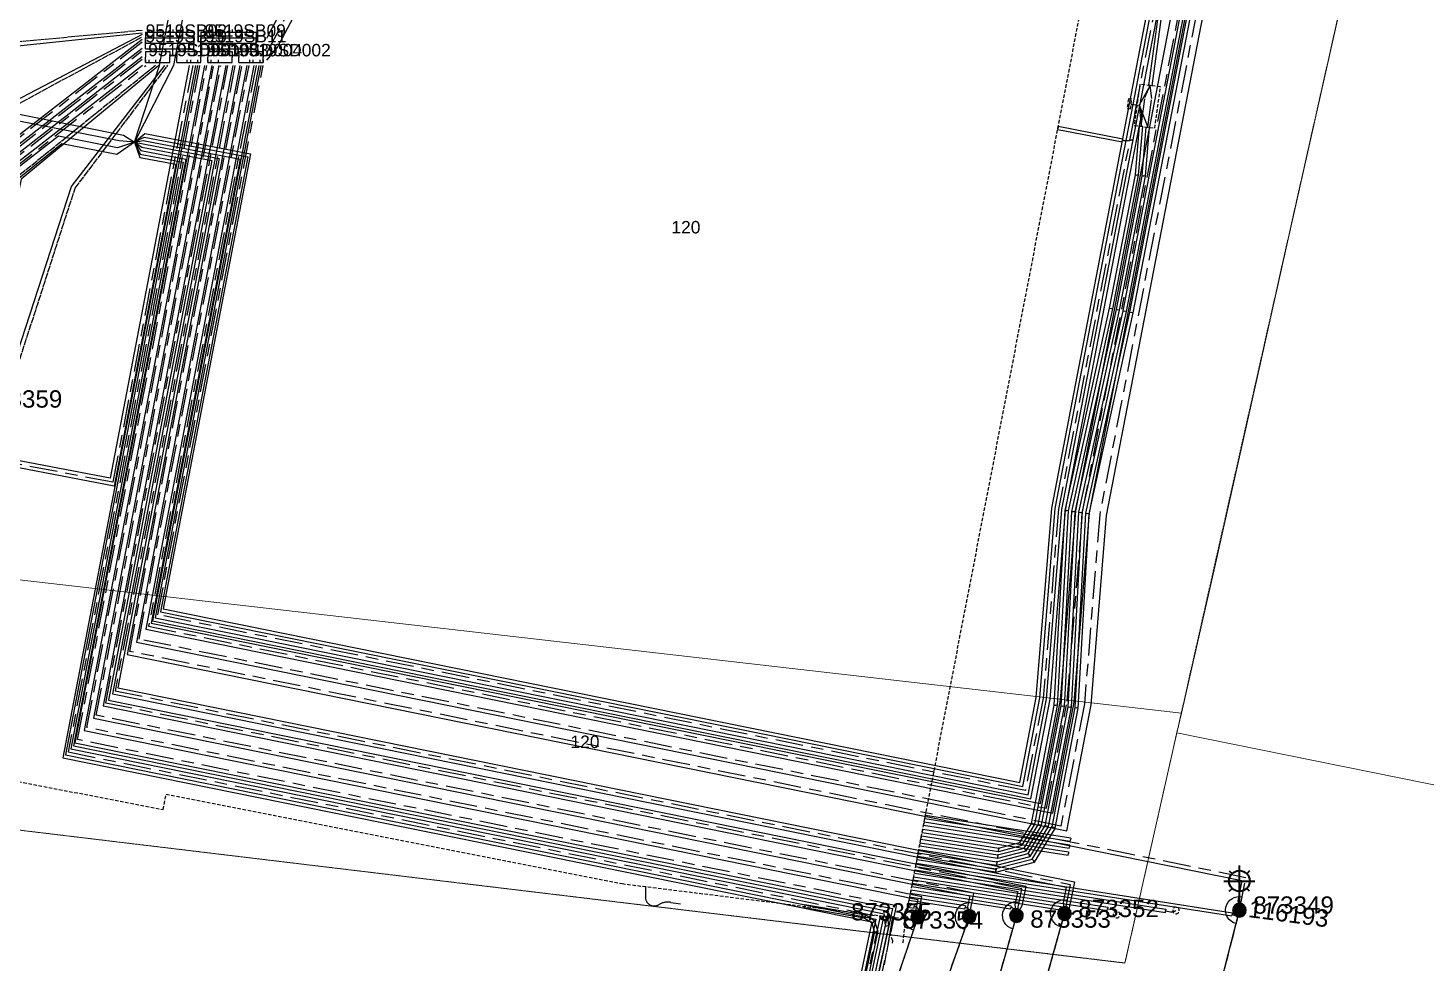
# Model space of a CAD drawing. Header units: metres. Extents: x 309024 to 312074, y 6251331 to 6253790.
# Drawn here: x 310953.7 to 311155.7, y 6252439.5 to 6252574.6 of the extents above; entities that cross this region are included whole.
import ezdxf
from ezdxf.enums import TextEntityAlignment as Align

# ---------------------------------------------------------------- set-up
doc = ezdxf.new("R2010")
doc.units = ezdxf.units.M
for name, pattern in [('Cable Exist OH', [1, 1, 0]), ('Cable Exist UG', [8.2, 4, -1.2, 1.8, -1.2]), ('DASHED', [0.75, 0.5, -0.25]), ('HIDDEN', [0.375, 0.25, -0.125]), ('HIDDEN2', [0.1875, 0.125, -0.0625])]:
    doc.linetypes.add(name, pattern=pattern)
doc.layers.get('0').update_dxf_attribs({"color": 6})
for name, color, linetype, lineweight in [('Cadastre Buildings_SP_EXT', 9, 'Continuous', 5), ('Cadastre Land Parcels_SP_EXT', 9, 'Continuous', 5), ('Cadastre Other Property_SP_EXT', 9, 'HIDDEN', 5)]:
    doc.layers.add(name, color=color, linetype=linetype, lineweight=lineweight)
for name, color, linetype in [('Duct_SP_EXT', 7, 'Continuous'), ('Equip_SP_SL_EXT', 7, 'Continuous'), ('Mains_HV_EXT', 7, 'Continuous'), ('Mains_SL_EXT', 7, 'Continuous'), ('Mains_TR_EXT', 7, 'Continuous'), ('Sub_TR_EXT', 7, 'Continuous'), ('SupportsOH_SP_TR_HV_LV_SL_EXT', 7, 'Continuous'), ('Trench_SP_EXT', 7, 'Continuous')]:
    doc.layers.add(name, color=color, linetype=linetype)
doc.layers.add('UNKNOWN_FEATURES', color=1, linetype='DASHED', plot=False)
doc.layers.get('0').freeze()
doc.styles.add('iecARIAL', font='arial.ttf', dxfattribs={"height": 2})
doc.styles.add('POLE_LABEL', font='arial.ttf')
doc.styles.get("Standard").update_dxf_attribs({"font": 'arial.ttf'})
doc.linetypes.add('Cable E OH', pattern='A,9.4,["E",Standard,S=1.7,R=0,X=0,Y=-1],0', length=9.4)
doc.linetypes.add('Cable E UG', pattern='A,6,-0.5,["E",Standard,S=1.7,R=0,X=0.5,Y=-1],-2.9', length=9.4)
doc.linetypes.add('Cable P UG', pattern='A,6,-0.5,["P",Standard,S=1.7,R=0,X=0.5,Y=-1],-2.9', length=9.4)

# ---------------------------------------------------------------- blocks, each defined once
blk = doc.blocks.new('SL_LANTERN_EXT')
at = {"lineweight": 40}
for p, q in [((0, 1.97), (0, 6.47)), ((-2.25, 4.22), (2.25, 4.22)), ((-1.46, 5.68), (-1.06, 5.28)), ((1.46, 5.68), (1.06, 5.28)), ((-1.46, 2.76), (-1.06, 3.16)), ((0, 0), (0, 2.72)), ((1.46, 2.76), (1.06, 3.16))]:
    blk.add_line(p, q, dxfattribs=at)
blk.add_circle((0, 4.22), 1.5, dxfattribs=at)
at = {"style": 'iecARIAL', "flags": 8}
blk.add_attdef('ASSET_NUM', (1.5, 1.5), '', height=2.5, dxfattribs=at)
for tag, p, height, flags in [('OPERATING_VOLTAGE', (0.98, -1.65), 0.2, 9), ('ORIENTATION', (0.98, -1.85), 0.2, 9), ('OWNED_BY', (0.98, -2.05), 0.2, 9), ('CONSTRUCTED_VOLTAGE', (0.98, -0.65), 0.2, 9), ('CONTROL_TYPE', (0.98, -0.85), 0.2, 9), ('LANTERN_PURPOSE', (0.98, -1.05), 0.2, 9), ('LANTERN_TYPE', (0.98, -1.25), 0.2, 9), ('NO_PHASES', (0.98, -1.45), 0.2, 9), ('LNUMBER', (2.18, -3.25), 2.5, 8), ('STATE', (0.98, -2.25), 0.2, 9), ('USAGE', (0.98, -2.45), 0.2, 9), ('CEXIST', (0.98, -2.65), 0.2, 9), ('CNEW', (0.98, -2.85), 0.2, 9), ('CNUMBER', (0.98, -3.05), 0.2, 9), ('CREMOVE', (0.98, -3.25), 0.2, 9), ('CREPLACE', (0.98, -3.45), 0.2, 9), ('LKINGHEIGHT', (0.98, -3.65), 0.2, 9), ('LBRACKET', (0.98, -3.85), 0.2, 9), ('LBRACKETVOCAB', (0.98, -4.05), 0.2, 9), ('LCATEGORY', (0.98, -4.25), 0.2, 9), ('LCHARGE1', (0.98, -4.45), 0.2, 9), ('LCHARGE1PERCENT', (0.98, -4.65), 0.2, 9), ('LCHARGE2', (0.98, -4.85), 0.2, 9), ('LCHARGE2PERCENT', (0.98, -5.05), 0.2, 9), ('LCHARGE3', (0.98, -5.25), 0.2, 9), ('LCHARGE3PERCENT', (0.98, -5.45), 0.2, 9), ('LEXIST', (0.98, -5.65), 0.2, 9), ('LLAMP', (0.98, -5.85), 0.2, 9), ('LLAMPVOCAB', (0.98, -6.05), 0.2, 9), ('LMAST', (0.98, -6.25), 0.2, 9), ('LMASTVOCAB', (0.98, -6.45), 0.2, 9), ('LNEW', (0.98, -6.65), 0.2, 9), ('LANTNUMBER', (0.98, -6.85), 0.2, 9), ('LOUTREACH', (0.98, -7.25), 0.2, 9), ('LOUTREACHVOCAB', (0.98, -7.45), 0.2, 9), ('LRATECODE', (0.98, -7.65), 0.2, 9), ('LREMOVE', (0.98, -7.85), 0.2, 9), ('LREPLACE', (0.98, -8.05), 0.2, 9), ('LTYPE', (0.98, -8.25), 0.2, 9), ('STREETNAME', (0.98, -9.25), 0.2, 9), ('SUBURB', (0.98, -9.45), 0.2, 1), ('LTYPEVOCAB', (0.98, -8.45), 0.2, 9), ('LEGEND', (0.98, -8.65), 0.2, 9), ('LOCATION', (0.98, -8.85), 0.2, 9), ('NOTES', (0.98, -9.05), 0.2, 9)]:
    blk.add_attdef(tag, p, '', height=height, dxfattribs=dict(flags=flags))
blk = doc.blocks.new('POLE_EXT')
blk.add_hatch(color=256).paths.add_polyline_path([(-1, 0, 1), (1, 0, 1)])
blk.add_lwpolyline([(-1, 0, 1), (1, 0, 1)], format="xyb", close=True)
for tag, height, flags, p in [('pNumber', 2.5, 8, (-17.84, 2.07)), ('OWNED_BY', 0.2, 9, (1.35, -0.4)), ('SPECIAL_USE', 0.2, 9, (1.35, -0.8)), ('STATE', 0.2, 9, (1.35, -1)), ('cLV', 0.2, 9, (1.35, -1.4)), ('hDepth', 0.2, 9, (1.35, -1.6)), ('hDia', 0.2, 9, (1.35, -1.8)), ('cHV', 0.2, 9, (1.35, -2)), ('PARENT', 0.2, 9, (1.35, -0.6)), ('USAGE', 0.2, 9, (1.35, -1.2)), ('cLinedev', 0.2, 9, (1.35, -3.4)), ('pExisting', 0.2, 9, (1.35, -3.8)), ('LBRACKET', 0.2, 9, (1.35, -2.2)), ('LExisting', 0.2, 9, (1.35, -2.4)), ('LANTNUMBER', 0.2, 9, (1.35, -2.6)), ('LOther', 0.2, 9, (1.35, -2.8)), ('LRemove', 0.2, 9, (1.35, -3)), ('LEGEND', 0.2, 9, (1.35, -3.2)), ('LOCATION', 0.2, 9, (1.35, -3.6)), ('PFNUMBER', 0.2, 9, (1.35, -4)), ('pFooting', 0.2, 9, (1.35, -4.4)), ('pNew', 0.2, 9, (1.35, -4.6)), ('pRelocate', 0.2, 9, (1.35, -5)), ('pRemove', 0.2, 9, (1.35, -5.2)), ('pReplace', 0.2, 9, (1.35, -5.4)), ('pStay', 0.2, 9, (1.35, -5.6)), ('pType', 0.2, 9, (1.35, -5.8)), ('cspan', 0.2, 9, (1.35, -6)), ('NEWPFNUMBER', 0.2, 9, (1.35, -4.2)), ('STREETNAME', 0.2, 9, (1.35, -6.2)), ('SUBURB', 0.2, 9, (1.35, -6.4)), ('OPERATED_BY', 0.2, 9, (1.36, -7.01)), ('NOTES', 0.2, 9, (1.35, -6.6)), ('MAINTAINED_BY', 0.2, 9, (1.36, -6.81))]:
    blk.add_attdef(tag, text='', height=height, dxfattribs=dict(flags=flags)).set_placement(p, align=Align.MIDDLE_LEFT)
at = {"style": 'POLE_LABEL'}
for tag, height, flags, p in [('ASSET_NUM', 2.5, 8, (2, 2)), ('STRUCTURE_PLANT_NUMBER', 0.2, 9, (1.35, 0.03)), ('STREET_CODE', 0.2, 9, (1.35, -0.2))]:
    blk.add_attdef(tag, text='', height=height, dxfattribs=dict(at, flags=flags)).set_placement(p, align=Align.MIDDLE_LEFT)
at = {"flags": 1}
blk.add_attdef('Z', (1.35, -7.33), '', height=0.2, dxfattribs=at)

msp = doc.modelspace()

# ---------------------------------------------------------------- linework, layer by layer
at = {"layer": 'Cadastre Buildings_SP_EXT', "linetype": 'Continuous'}
msp.add_lwpolyline([(311235.99, 6252570.93), (311204.91, 6252577.18), (311183.89, 6252581.15), (311145.72, 6252588.42), (311135.66, 6252543.66), (311130.42, 6252520.17), (311125.08, 6252496.34), (311120.35, 6252475.64), (311119.69, 6252472.8), (311207.73, 6252454.99), (311212.52, 6252479.44), (311212.77, 6252479.4), (311229.29, 6252566.08), (311235.99, 6252570.93)], close=True, dxfattribs=at)
at = {"layer": 'Cadastre Land Parcels_SP_EXT', "linetype": 'Continuous'}
for points in [[(311127.28, 6252591.93), (310935.78, 6252628.44), (310926.54, 6252585.89), (310911.93, 6252518.6), (310907.9, 6252500), (311120.35, 6252475.64), (311125.08, 6252496.34), (311130.42, 6252520.17), (311135.66, 6252543.66), (311145.72, 6252588.42), (311127.28, 6252591.93)], [(311119.69, 6252472.8), (311120.35, 6252475.64), (310907.9, 6252500), (310900.3, 6252464.99), (311112.2, 6252439.54), (311119.69, 6252472.8)], [(311207.73, 6252454.99), (311119.69, 6252472.8), (311112.2, 6252439.54), (310900.3, 6252464.99), (310886.13, 6252399.74), (311201.53, 6252365.04), (311218.89, 6252452.59), (311218.93, 6252452.81), (311207.73, 6252454.99)]]:
    msp.add_lwpolyline(points, close=True, dxfattribs=at)
at = {"layer": 'Cadastre Other Property_SP_EXT', "linetype": 'HIDDEN2'}
msp.add_lwpolyline([(310935.78, 6252628.45), (310900.3, 6252465), (311112.2, 6252439.55), (311145.72, 6252588.43), (310935.78, 6252628.45)], close=True, dxfattribs=at)
at = {"layer": 'Duct_SP_EXT'}
for p, q in [((311117.75, 6252582.26), (311115.59, 6252566.29)), ((311118.22, 6252582.19), (311116.07, 6252566.23)), ((311111.94, 6252533.72), (311120.74, 6252579.28)), ((311112.41, 6252533.62), (311121.21, 6252579.19)), ((311112.92, 6252533.52), (311121.72, 6252579.09)), ((311113.39, 6252533.42), (311122.19, 6252579)), ((311115.59, 6252566.29), (311115.83, 6252566.26)), ((311116.07, 6252566.23), (311115.83, 6252566.26)), ((311102.48, 6252559.92), (311102.53, 6252560.15)), ((311102.48, 6252559.92), (311111.81, 6252558.12)), ((311102.57, 6252560.39), (311102.53, 6252560.15)), ((311102.57, 6252560.39), (311111.9, 6252558.59)), ((311113.7, 6252553.37), (311114.29, 6252560.4)), ((311114.17, 6252553.3), (311114.77, 6252560.36)), ((311114.29, 6252560.4), (311114.53, 6252560.38)), ((311114.77, 6252560.36), (311114.53, 6252560.38)), ((311114.69, 6252553.24), (311115.28, 6252560.27)), ((311115.17, 6252553.17), (311115.76, 6252560.23)), ((311115.28, 6252560.27), (311115.52, 6252560.25)), ((311115.76, 6252560.23), (311115.52, 6252560.25)), ((311111.81, 6252558.12), (311111.86, 6252558.36)), ((311111.9, 6252558.59), (311111.86, 6252558.36)), ((311109.98, 6252534.13), (311113.7, 6252553.37)), ((311110.45, 6252534.03), (311114.17, 6252553.3)), ((311113.7, 6252553.37), (311113.93, 6252553.34)), ((311114.17, 6252553.3), (311113.93, 6252553.34)), ((311110.96, 6252533.92), (311114.69, 6252553.24)), ((311111.43, 6252533.83), (311115.17, 6252553.17)), ((311114.69, 6252553.24), (311114.93, 6252553.21)), ((311115.17, 6252553.17), (311114.93, 6252553.21)), ((311103.55, 6252504.9), (311109.98, 6252534.13)), ((311104.03, 6252504.84), (311110.45, 6252534.03)), ((311104.54, 6252504.76), (311110.96, 6252533.92)), ((311105.02, 6252504.7), (311111.43, 6252533.83)), ((311105.54, 6252504.63), (311111.94, 6252533.72)), ((311106.02, 6252504.56), (311112.41, 6252533.62)), ((311106.53, 6252504.49), (311112.92, 6252533.52)), ((311107.01, 6252504.43), (311113.39, 6252533.42)), ((311109.98, 6252534.13), (311110.22, 6252534.08)), ((311110.45, 6252534.03), (311110.22, 6252534.08)), ((311110.96, 6252533.92), (311111.19, 6252533.87)), ((311111.43, 6252533.83), (311111.19, 6252533.87)), ((311111.94, 6252533.72), (311112.17, 6252533.67)), ((311112.41, 6252533.62), (311112.17, 6252533.67)), ((311112.92, 6252533.52), (311113.15, 6252533.47)), ((311113.39, 6252533.42), (311113.15, 6252533.47)), ((311101.99, 6252476.79), (311103.55, 6252504.9)), ((311102.47, 6252476.73), (311104.03, 6252504.84)), ((311103.55, 6252504.9), (311103.79, 6252504.87)), ((311104.03, 6252504.84), (311103.79, 6252504.87)), ((311102.99, 6252476.67), (311104.54, 6252504.76)), ((311103.46, 6252476.61), (311105.02, 6252504.7)), ((311103.98, 6252476.54), (311105.54, 6252504.63)), ((311104.46, 6252476.48), (311106.02, 6252504.56)), ((311104.54, 6252504.76), (311104.78, 6252504.73)), ((311105.02, 6252504.7), (311104.78, 6252504.73)), ((311104.98, 6252476.42), (311106.53, 6252504.49)), ((311105.45, 6252476.36), (311107.01, 6252504.43)), ((311105.54, 6252504.63), (311105.78, 6252504.6)), ((311106.02, 6252504.56), (311105.78, 6252504.6)), ((311106.53, 6252504.49), (311106.77, 6252504.46)), ((311107.01, 6252504.43), (311106.77, 6252504.46)), ((311098.69, 6252459.69), (311101.99, 6252476.79)), ((311099.17, 6252459.6), (311102.47, 6252476.73)), ((311099.68, 6252459.51), (311102.99, 6252476.67)), ((311100.15, 6252459.43), (311103.46, 6252476.61)), ((311100.66, 6252459.33), (311103.98, 6252476.54)), ((311101.99, 6252476.79), (311102.23, 6252476.76)), ((311102.47, 6252476.73), (311102.23, 6252476.76)), ((311102.99, 6252476.67), (311103.22, 6252476.64)), ((311103.46, 6252476.61), (311103.22, 6252476.64)), ((311103.98, 6252476.54), (311104.22, 6252476.51)), ((311104.46, 6252476.48), (311104.22, 6252476.51)), ((311101.13, 6252459.25), (311104.46, 6252476.48)), ((311101.66, 6252459.2), (311104.98, 6252476.42)), ((311102.11, 6252459.03), (311105.45, 6252476.36)), ((311104.98, 6252476.42), (311105.21, 6252476.39)), ((311105.45, 6252476.36), (311105.21, 6252476.39)), ((311083.29, 6252460.38), (311083.33, 6252460.62)), ((311104.3, 6252457.08), (311083.29, 6252460.38)), ((311083.37, 6252460.85), (311083.33, 6252460.62)), ((311104.37, 6252457.55), (311083.37, 6252460.85)), ((311082.91, 6252458.41), (311082.95, 6252458.65)), ((311082.91, 6252458.41), (311103.99, 6252455.1)), ((311082.99, 6252458.89), (311082.95, 6252458.65)), ((311082.99, 6252458.89), (311104.06, 6252455.58)), ((311083.1, 6252459.4), (311083.14, 6252459.63)), ((311104.15, 6252456.09), (311083.1, 6252459.4)), ((311083.18, 6252459.87), (311083.14, 6252459.63)), ((311104.22, 6252456.56), (311083.18, 6252459.87)), ((311097.03, 6252456.96), (311098.72, 6252459.73)), ((311097.34, 6252456.54), (311099.13, 6252459.48)), ((311097.62, 6252456.15), (311099.7, 6252459.57)), ((311097.93, 6252455.74), (311100.11, 6252459.32)), ((311098.21, 6252455.34), (311100.69, 6252459.41)), ((311098.52, 6252454.93), (311101.1, 6252459.15)), ((311098.72, 6252459.73), (311098.69, 6252459.69)), ((311098.69, 6252459.69), (311098.69, 6252459.69)), ((311098.69, 6252459.69), (311098.92, 6252459.61)), ((311098.69, 6252459.69), (311098.93, 6252459.65)), ((311098.72, 6252459.73), (311098.92, 6252459.61)), ((311098.8, 6252454.54), (311101.68, 6252459.24)), ((311099.13, 6252459.48), (311098.92, 6252459.61)), ((311099.15, 6252459.52), (311098.92, 6252459.61)), ((311099.17, 6252459.6), (311098.93, 6252459.65)), ((311099.11, 6252454.12), (311102.09, 6252458.99)), ((311099.13, 6252459.48), (311099.15, 6252459.52)), ((311099.15, 6252459.52), (311099.17, 6252459.6)), ((311099.7, 6252459.57), (311099.68, 6252459.53)), ((311099.68, 6252459.53), (311099.68, 6252459.51)), ((311099.68, 6252459.53), (311099.91, 6252459.44)), ((311099.68, 6252459.51), (311099.91, 6252459.47)), ((311099.7, 6252459.57), (311099.91, 6252459.44)), ((311100.15, 6252459.43), (311099.91, 6252459.47)), ((311100.11, 6252459.32), (311099.91, 6252459.44)), ((311100.14, 6252459.36), (311099.91, 6252459.44)), ((311100.11, 6252459.32), (311100.14, 6252459.36)), ((311100.14, 6252459.36), (311100.15, 6252459.43)), ((311100.67, 6252459.36), (311100.66, 6252459.33)), ((311100.66, 6252459.33), (311100.9, 6252459.29)), ((311100.69, 6252459.41), (311100.67, 6252459.36)), ((311100.67, 6252459.36), (311100.9, 6252459.28)), ((311100.69, 6252459.41), (311100.9, 6252459.28)), ((311101.13, 6252459.25), (311100.9, 6252459.29)), ((311101.1, 6252459.15), (311100.9, 6252459.28)), ((311101.13, 6252459.2), (311100.9, 6252459.28)), ((311101.1, 6252459.15), (311101.13, 6252459.2)), ((311101.13, 6252459.2), (311101.13, 6252459.25)), ((311101.68, 6252459.24), (311101.66, 6252459.2)), ((311101.66, 6252459.2), (311101.88, 6252459.12)), ((311101.68, 6252459.24), (311101.88, 6252459.12)), ((311102.09, 6252458.99), (311101.88, 6252459.12)), ((311102.11, 6252459.03), (311101.88, 6252459.12)), ((311102.09, 6252458.99), (311102.11, 6252459.03)), ((311082.54, 6252456.45), (311082.57, 6252456.69)), ((311082.54, 6252456.45), (311093.77, 6252454.67)), ((311082.61, 6252456.92), (311082.57, 6252456.69)), ((311082.61, 6252456.92), (311093.85, 6252455.14)), ((311082.72, 6252457.43), (311082.76, 6252457.67)), ((311082.72, 6252457.43), (311093.91, 6252455.66)), ((311082.8, 6252457.91), (311082.76, 6252457.67)), ((311082.8, 6252457.91), (311093.99, 6252456.13)), ((311093.94, 6252456.14), (311097.03, 6252456.96)), ((311093.96, 6252455.65), (311097.34, 6252456.54)), ((311097.03, 6252456.96), (311097.18, 6252456.75)), ((311097.34, 6252456.54), (311097.18, 6252456.75)), ((311104.15, 6252456.09), (311104.18, 6252456.33)), ((311104.22, 6252456.56), (311104.18, 6252456.33)), ((311104.3, 6252457.08), (311104.34, 6252457.32)), ((311104.37, 6252457.55), (311104.34, 6252457.32)), ((311082.16, 6252454.48), (311082.19, 6252454.72)), ((311082.16, 6252454.48), (311093.49, 6252452.69)), ((311082.23, 6252454.96), (311082.19, 6252454.72)), ((311082.23, 6252454.96), (311093.56, 6252453.16)), ((311082.31, 6252455.47), (311082.35, 6252455.71)), ((311082.31, 6252455.47), (311093.63, 6252453.68)), ((311082.39, 6252455.95), (311082.35, 6252455.71)), ((311082.39, 6252455.95), (311093.71, 6252454.15)), ((311093.51, 6252453.17), (311098.8, 6252454.54)), ((311093.66, 6252454.16), (311098.21, 6252455.34)), ((311093.68, 6252453.67), (311098.52, 6252454.93)), ((311093.77, 6252454.67), (311093.81, 6252454.9)), ((311093.77, 6252454.67), (311093.82, 6252454.66)), ((311093.8, 6252455.15), (311097.62, 6252456.15)), ((311093.85, 6252455.14), (311093.8, 6252455.15)), ((311093.8, 6252455.15), (311093.81, 6252454.9)), ((311093.85, 6252455.14), (311093.81, 6252454.9)), ((311093.82, 6252454.66), (311093.81, 6252454.9)), ((311093.82, 6252454.66), (311097.93, 6252455.74)), ((311093.91, 6252455.66), (311093.95, 6252455.89)), ((311093.91, 6252455.66), (311093.96, 6252455.65)), ((311093.99, 6252456.13), (311093.94, 6252456.14)), ((311093.94, 6252456.14), (311093.95, 6252455.89)), ((311093.99, 6252456.13), (311093.95, 6252455.89)), ((311093.96, 6252455.65), (311093.95, 6252455.89)), ((311097.62, 6252456.15), (311097.77, 6252455.94)), ((311097.93, 6252455.74), (311097.77, 6252455.94)), ((311098.21, 6252455.34), (311098.37, 6252455.14)), ((311098.52, 6252454.93), (311098.37, 6252455.14)), ((311098.8, 6252454.54), (311098.96, 6252454.33)), ((311099.11, 6252454.12), (311098.96, 6252454.33)), ((311103.99, 6252455.1), (311104.03, 6252455.34)), ((311104.06, 6252455.58), (311104.03, 6252455.34)), ((311081.78, 6252452.52), (311081.81, 6252452.76)), ((311081.78, 6252452.52), (311118.03, 6252446.82)), ((311081.85, 6252452.99), (311081.81, 6252452.76)), ((311081.85, 6252452.99), (311118.1, 6252447.3)), ((311081.97, 6252453.5), (311082, 6252453.74)), ((311081.97, 6252453.5), (311127.64, 6252446.33)), ((311082.04, 6252453.97), (311082, 6252453.74)), ((311082.04, 6252453.97), (311127.71, 6252446.8)), ((311093.49, 6252452.69), (311093.52, 6252452.92)), ((311093.49, 6252452.69), (311093.54, 6252452.68)), ((311093.56, 6252453.16), (311093.51, 6252453.17)), ((311093.51, 6252453.17), (311093.52, 6252452.92)), ((311093.56, 6252453.16), (311093.52, 6252452.92)), ((311093.54, 6252452.68), (311093.52, 6252452.92)), ((311093.54, 6252452.68), (311099.11, 6252454.12)), ((311093.63, 6252453.68), (311093.67, 6252453.91)), ((311093.63, 6252453.68), (311093.68, 6252453.67)), ((311093.71, 6252454.15), (311093.66, 6252454.16)), ((311093.66, 6252454.16), (311093.67, 6252453.91)), ((311093.71, 6252454.15), (311093.67, 6252453.91)), ((311093.68, 6252453.67), (311093.67, 6252453.91)), ((311081.4, 6252450.55), (311081.44, 6252450.79)), ((311102.84, 6252447.19), (311081.4, 6252450.55)), ((311081.47, 6252451.03), (311081.44, 6252450.79)), ((311102.91, 6252447.66), (311081.47, 6252451.03)), ((311081.59, 6252451.54), (311081.63, 6252451.77)), ((311081.59, 6252451.54), (311109.64, 6252447.13)), ((311081.66, 6252452.01), (311081.63, 6252451.77)), ((311081.66, 6252452.01), (311109.72, 6252447.6)), ((311081.02, 6252448.59), (311081.06, 6252448.83)), ((311089.08, 6252447.32), (311081.02, 6252448.59)), ((311081.09, 6252449.06), (311081.06, 6252448.83)), ((311089.15, 6252447.8), (311081.09, 6252449.06)), ((311081.21, 6252449.57), (311081.25, 6252449.81)), ((311095.67, 6252447.3), (311081.21, 6252449.57)), ((311081.28, 6252450.04), (311081.25, 6252449.81)), ((311095.74, 6252447.77), (311081.28, 6252450.04)), ((311065.86, 6252447.49), (311065.9, 6252447.73)), ((311074.55, 6252446), (311065.86, 6252447.49)), ((311065.94, 6252447.96), (311065.9, 6252447.73)), ((311074.73, 6252446.46), (311065.94, 6252447.96)), ((311074.51, 6252446.03), (311074.64, 6252446.23)), ((311074.55, 6252446), (311074.64, 6252446.23)), ((311074.73, 6252446.46), (311074.64, 6252446.23)), ((311074.77, 6252446.43), (311074.64, 6252446.23)), ((311074.77, 6252446.43), (311074.73, 6252446.46)), ((311076.08, 6252445.59), (311074.77, 6252446.43)), ((311077.08, 6252446.07), (311077.27, 6252446.23)), ((311077.45, 6252446.38), (311077.27, 6252446.23)), ((311077.99, 6252445.74), (311077.45, 6252446.38)), ((311080.83, 6252447.61), (311080.87, 6252447.84)), ((311080.83, 6252447.61), (311081.72, 6252447.47)), ((311080.9, 6252448.08), (311080.87, 6252447.84)), ((311080.9, 6252448.08), (311081.79, 6252447.94)), ((311081.72, 6252447.47), (311081.76, 6252447.7)), ((311081.79, 6252447.94), (311081.76, 6252447.7)), ((311089.08, 6252447.32), (311089.11, 6252447.56)), ((311089.15, 6252447.8), (311089.11, 6252447.56)), ((311095.67, 6252447.3), (311095.71, 6252447.54)), ((311095.74, 6252447.77), (311095.71, 6252447.54)), ((311102.84, 6252447.19), (311102.88, 6252447.42)), ((311102.91, 6252447.66), (311102.88, 6252447.42)), ((311109.64, 6252447.13), (311109.68, 6252447.37)), ((311109.72, 6252447.6), (311109.68, 6252447.37)), ((311118.03, 6252446.82), (311118.07, 6252447.06)), ((311118.1, 6252447.3), (311118.07, 6252447.06)), ((311127.64, 6252446.33), (311127.68, 6252446.56)), ((311127.71, 6252446.8), (311127.68, 6252446.56)), ((311075.67, 6252445.29), (311074.51, 6252446.03)), ((311074.51, 6252446.03), (311074.55, 6252446)), ((311075.67, 6252445.29), (311075.88, 6252445.44)), ((311076.03, 6252444.02), (311075.67, 6252445.29)), ((311075.76, 6252436.35), (311077.59, 6252444.94)), ((311076.08, 6252445.59), (311075.88, 6252445.44)), ((311076.52, 6252444.03), (311076.08, 6252445.59)), ((311076.27, 6252436.45), (311078.06, 6252444.84)), ((311077.53, 6252445.55), (311077.08, 6252446.07)), ((311077.53, 6252445.55), (311077.76, 6252445.65)), ((311077.59, 6252444.9), (311077.53, 6252445.55)), ((311077.59, 6252444.94), (311077.59, 6252444.9)), ((311077.59, 6252444.94), (311077.83, 6252444.89)), ((311077.59, 6252444.9), (311077.83, 6252444.89)), ((311077.99, 6252445.74), (311077.76, 6252445.65)), ((311078.06, 6252444.84), (311077.83, 6252444.89)), ((311078.07, 6252444.87), (311077.83, 6252444.89)), ((311078.07, 6252444.87), (311077.99, 6252445.74)), ((311078.06, 6252444.84), (311078.07, 6252444.87)), ((311073.41, 6252431.38), (311076.04, 6252444.07)), ((311073.88, 6252431.28), (311076.51, 6252443.98)), ((311076.04, 6252444.07), (311076.03, 6252444.02)), ((311076.03, 6252444.02), (311076.27, 6252444.03)), ((311076.04, 6252444.07), (311076.27, 6252444.03)), ((311076.51, 6252443.98), (311076.27, 6252444.03)), ((311076.52, 6252444.03), (311076.27, 6252444.03)), ((311076.51, 6252443.98), (311076.52, 6252444.03))]:
    msp.add_line(p, q, dxfattribs=at)
at = {"layer": 'Mains_HV_EXT', "linetype": 'Cable P UG'}
for points in [[(310811.9, 6252879.66), (310791.76, 6252791.55), (310786.14, 6252767.67), (310781.9, 6252749.3), (310776.09, 6252724.32), (310771.28, 6252702.82), (310767.73, 6252687.16), (310768.09, 6252683.07), (310768.64, 6252681.5), (310769.28, 6252680.59), (310769.57, 6252680.31), (310770.02, 6252679.87), (310773.22, 6252678.97), (310814.13, 6252670.95), (310854.07, 6252663.1), (310893.47, 6252655.34), (310933.03, 6252647.61), (310972.29, 6252639.87), (310987.63, 6252636.87), (310974.73, 6252569.18), (310969.09, 6252558.07)], [(311113.36, 6252563.54), (311121.83, 6252607.52), (311120.76, 6252607.73), (311070.72, 6252617.54), (311031.26, 6252625.28), (310971.71, 6252636.92), (310932.45, 6252644.66), (310892.89, 6252652.39), (310853.49, 6252660.15), (310813.55, 6252668.01), (310772.74, 6252676.01), (310747.09, 6252678.95), (310693, 6252686.19), (310663.42, 6252690.12), (310646.94, 6252692.33), (310633.26, 6252694.17), (310604, 6252698.03), (310574.09, 6252702.05), (310569.89, 6252702.61), (310569.89, 6252702.61), (310445.66, 6252719.28), (310430.57, 6252721.3), (310428.67, 6252713.25), (310405.64, 6252611.93)], [(311112.87, 6252563.63), (311121.25, 6252607.13), (311120.66, 6252607.24), (311070.62, 6252617.05), (311031.16, 6252624.79), (310971.62, 6252636.43), (310932.36, 6252644.17), (310892.8, 6252651.9), (310853.39, 6252659.66), (310813.46, 6252667.51), (310772.67, 6252675.51), (310747.03, 6252678.45), (310692.93, 6252685.7), (310663.35, 6252689.63), (310646.87, 6252691.83), (310633.19, 6252693.68), (310603.93, 6252697.53), (310574.03, 6252701.55), (310569.82, 6252702.12), (310445.6, 6252718.78), (310430.95, 6252720.74), (310429.16, 6252713.14), (310406.11, 6252611.73)], [(310969.09, 6252558.07), (310966.87, 6252558.26), (310949.66, 6252561.66), (310936.34, 6252564.29), (310924.64, 6252566.83), (310931.82, 6252600.02), (310938.79, 6252628.53), (310939.08, 6252629.57), (310940.08, 6252630.73), (310940.96, 6252631.29), (310941.97, 6252631.64), (310943.96, 6252631.71), (310940.01, 6252632.42)], [(310969.09, 6252558.07), (310972.72, 6252569.18), (310983.26, 6252624.48), (310969.43, 6252627.11), (310959.26, 6252629.05), (310957.51, 6252628.81)], [(310988.2, 6252573.1), (311003.07, 6252601.04), (311007.22, 6252622.82), (311070.38, 6252610.67), (311387.26, 6252549.72), (311487.92, 6252535.17), (311867.51, 6252484.24)], [(310988.2, 6252569.91), (310989.73, 6252571.71), (311004.98, 6252600.37), (311008.62, 6252619.47), (311372.97, 6252549.58), (311407.13, 6252543.91), (311867.59, 6252481.14)], [(310969.09, 6252558.07), (310970.37, 6252558.34), (310984.38, 6252555.65), (310971.53, 6252488.61), (311099.99, 6252462.57), (311102.87, 6252477.5), (311105.09, 6252504.83), (311119.02, 6252577.08), (311115.18, 6252580.7), (311114.99, 6252582.08)], [(310969.09, 6252558.07), (310970.58, 6252559.32), (310985.85, 6252556.39), (310973.26, 6252490.71), (311097.02, 6252465.62), (311099.39, 6252477.9), (311101.61, 6252505.24), (311110, 6252548.74), (311112.87, 6252563.63)], [(310969.09, 6252558.07), (310970.52, 6252558.82), (310985.46, 6252555.96), (310972.87, 6252490.28), (311097.42, 6252465.03), (311099.89, 6252477.84), (311102.1, 6252505.17), (311110.49, 6252548.64), (311113.36, 6252563.54)], [(310949.86, 6252562.64), (310967.5, 6252559.11), (310969.09, 6252558.07)], [(310969.09, 6252558.07), (310969.89, 6252555.88), (310975.07, 6252554.89), (310975.07, 6252554.89), (310966.17, 6252508.42), (310922.56, 6252516.78), (310919.29, 6252516.95), (310916.05, 6252515.84), (310915.18, 6252514), (310914.05, 6252512.78)], [(310969.09, 6252558.07), (310966.66, 6252557.28), (310958.13, 6252558.97), (310951.2, 6252553.58), (310947.95, 6252554.17), (310938.18, 6252545.73), (310937.24, 6252545.89)], [(310969.09, 6252558.07), (310966.56, 6252556.29), (310958.6, 6252557.86), (310952.46, 6252552.91), (310952.11, 6252551.23)], [(310969.09, 6252558.07), (310969.94, 6252556.38), (310976.15, 6252555.19), (310976.15, 6252555.19), (310959.91, 6252470.46), (310959.91, 6252470.46), (311077.41, 6252446.64), (311073.52, 6252428.29)], [(310969.09, 6252558.07), (310970.04, 6252556.87), (310976.54, 6252555.63), (310976.54, 6252555.63), (310960.3, 6252470.89), (310960.3, 6252470.89), (311078, 6252447.03), (311074.01, 6252428.19)], [(310969.09, 6252558.07), (310970.18, 6252557.36), (310980.27, 6252555.42), (310980.27, 6252555.42), (310965.34, 6252477.52), (311097.88, 6252450.65), (311097.31, 6252447.82), (311096.51, 6252446.39)], [(310969.09, 6252558.07), (310981.34, 6252555.73), (310981.34, 6252555.73), (310966.69, 6252479.28), (311104.89, 6252451.27), (311104.08, 6252447.28), (311103.45, 6252446.68)], [(311096.51, 6252446.39), (311073.84, 6252366.79)], [(311080.97, 6252366.18), (311103.45, 6252446.68)]]:
    msp.add_lwpolyline(points, dxfattribs=at)
at = {"layer": 'Mains_HV_EXT', "linetype": 'Cable E OH'}
for points in [[(310158.51, 6252785.1), (310381.51, 6252678.78), (310568.13, 6252642.34), (310724.41, 6252612.43), (310938.37, 6252574.81), (310951.79, 6252571.96), (310970.2, 6252573.89)], [(310970.2, 6252573.62), (310949.81, 6252562.95), (310936.6, 6252565.56), (310724.26, 6252611.64), (310567.98, 6252641.56), (310381.26, 6252678.02), (310158.51, 6252785.1)], [(310972.61, 6252569.18), (310952.73, 6252552.74), (310948.56, 6252532.63), (310930.62, 6252535.6), (310717.05, 6252573.36), (310559.31, 6252603.11), (310368.77, 6252640.53), (310146.81, 6252756)], [(310145.96, 6252755.14), (310368.5, 6252639.77), (310559.16, 6252602.33), (310716.91, 6252572.57), (310929.01, 6252526.26), (310950.44, 6252522.19), (310959.98, 6252551.71), (310973.5, 6252569.18)], [(311089.69, 6252446.26), (311062.28, 6252368.64)], [(311096.51, 6252446.39), (311073.84, 6252366.79)], [(311080.97, 6252366.18), (311103.45, 6252446.68)], [(311111.21, 6252378.61), (311128.73, 6252447.16)], [(311082.28, 6252446.18), (311059.35, 6252378.94)]]:
    msp.add_lwpolyline(points, dxfattribs=at)
at = {"layer": 'Mains_HV_EXT', "linetype": 'Cable E UG'}
for points in [[(311114.34, 6252563.33), (311123, 6252608.31), (311120.95, 6252608.71), (311070.91, 6252618.53), (311031.45, 6252626.26), (310971.91, 6252637.9), (310932.64, 6252645.64), (310893.08, 6252653.38), (310853.68, 6252661.13), (310813.74, 6252668.99), (310766.72, 6252678.21), (310747.27, 6252680.43), (310693.2, 6252687.68), (310663.62, 6252691.61), (310647.14, 6252693.81), (310633.46, 6252695.66), (310604.19, 6252699.51), (310574.29, 6252703.53), (310570.09, 6252704.1), (310445.86, 6252720.77), (310429.42, 6252722.97), (310427.21, 6252713.59), (310404.23, 6252612.52)], [(310986.36, 6252569.18), (310970.76, 6252487.75), (311101.76, 6252461.19), (311104.85, 6252477.23), (311107.07, 6252504.56), (311121.24, 6252577.73), (311116.66, 6252582.05), (311114.7, 6252582.17)], [(310985.35, 6252569.18), (310969.38, 6252485.88), (311103.82, 6252458.62), (311107.33, 6252476.82), (311109.55, 6252504.15), (311123.49, 6252576.45), (311128.25, 6252578.12), (311129.61, 6252579.65)], [(310920.92, 6252547.89), (310922.43, 6252548.34), (310922.43, 6252548.34), (310935.95, 6252560.02), (310951.58, 6252557.17), (310970.2, 6252571.66)], [(310970.2, 6252572.93), (310951.85, 6252558.65), (310929.09, 6252562.8), (310923.53, 6252557.99), (310922.87, 6252557.36)], [(310970.2, 6252570.4), (310951.32, 6252555.69), (310942.08, 6252557.38), (310938.96, 6252554.68), (310938.36, 6252553.44)], [(310977, 6252569.18), (310965.57, 6252509.55), (310922.68, 6252517.77), (310919.15, 6252517.96), (310915.33, 6252516.64), (310914.22, 6252514.3), (310914.05, 6252512.78)], [(310970.27, 6252569.18), (310951.05, 6252554.22), (310947.77, 6252554.81), (310937.94, 6252546.32), (310937.18, 6252545.59)], [(310977.91, 6252569.18), (310958.75, 6252469.17), (311075.63, 6252445.47), (311072.06, 6252428.6)], [(310978.22, 6252569.18), (310959.13, 6252469.6), (311076.22, 6252445.86), (311072.54, 6252428.5)], [(310979.24, 6252569.18), (310960.49, 6252471.36), (311078.59, 6252447.42), (311075.97, 6252435.02), (311077.38, 6252430.48), (311063.92, 6252357.56), (311064.99, 6252354.96)], [(310980.26, 6252569.18), (310961.85, 6252473.12), (311082.28, 6252448.71), (311081.95, 6252447.08), (311082.28, 6252446.18)], [(310981.27, 6252569.18), (310963.2, 6252474.89), (311089.78, 6252449.24), (311089.46, 6252447.66), (311089.69, 6252446.26)], [(310982.29, 6252569.18), (310964.56, 6252476.66), (311096.7, 6252449.87), (311096.31, 6252447.92), (311096.51, 6252446.39)], [(310983.31, 6252569.18), (310965.92, 6252478.42), (311103.71, 6252450.49), (311103.26, 6252448.24), (311103.45, 6252446.68)], [(310984.33, 6252569.18), (310968.03, 6252484.12), (311129.09, 6252451.47), (311128.5, 6252448.51), (311128.73, 6252447.16)], [(310987.08, 6252569.18), (310971.71, 6252488.98), (311098.6, 6252463.26), (311101.38, 6252477.63), (311103.59, 6252504.96), (311111.96, 6252548.36), (311114.64, 6252562.22), (311114.34, 6252563.33)], [(310987.38, 6252569.18), (310972.1, 6252489.41), (311098.21, 6252463.85), (311100.88, 6252477.7), (311103.1, 6252505.03), (311111.47, 6252548.45), (311114.12, 6252562.17), (311114.34, 6252563.33)]]:
    msp.add_lwpolyline(points, dxfattribs=at)
at = {"layer": 'Mains_SL_EXT', "linetype": 'Cable Exist OH'}
msp.add_lwpolyline([(311128.73, 6252447.16), (311111.21, 6252378.61)], dxfattribs=at)
at = {"layer": 'Mains_TR_EXT', "linetype": 'Cable Exist UG'}
for points in [[(311113.62, 6252562.25), (311122.42, 6252607.92), (311120.85, 6252608.22), (311120.85, 6252608.22), (311070.82, 6252618.03), (311031.36, 6252625.77), (310971.81, 6252637.41), (310932.55, 6252645.15), (310892.99, 6252652.89), (310853.59, 6252660.64), (310813.65, 6252668.5), (310772.82, 6252676.5), (310747.15, 6252679.44), (310693.07, 6252686.69), (310663.48, 6252690.62), (310647, 6252692.82), (310633.33, 6252694.67), (310604.06, 6252698.52), (310574.16, 6252702.54), (310569.96, 6252703.11)], [(310988.2, 6252570.97), (311004.02, 6252600.71), (311004.02, 6252600.71), (311007.82, 6252620.61), (311373.14, 6252550.56), (311407.28, 6252544.9), (311867.5, 6252482.15)], [(310986.67, 6252569.18), (310971.15, 6252488.18), (311100.88, 6252461.88), (311103.86, 6252477.36), (311106.08, 6252504.69), (311120.11, 6252577.43), (311115.27, 6252581.99)], [(311129.61, 6252579.65), (311122.62, 6252577.2), (311108.55, 6252504.29), (311106.34, 6252476.96), (311102.94, 6252459.32), (310969.77, 6252486.31), (310985.65, 6252569.18)], [(310973.7, 6252573.98), (310973.7, 6252574.38)], [(310976.7, 6252573.98), (310976.7, 6252574.38)], [(310980.2, 6252574.38), (310980.2, 6252573.98)], [(310983.2, 6252574.38), (310983.2, 6252573.98)], [(310984.7, 6252573.98), (310984.7, 6252574.38)], [(310970.2, 6252572.55), (310951.93, 6252558.33), (310929.17, 6252562.47), (310922.79, 6252556.96)], [(310921, 6252548.29), (310922.49, 6252548), (310936.04, 6252559.7), (310951.66, 6252556.85), (310970.2, 6252571.28)], [(310970.2, 6252570.02), (310951.39, 6252555.37), (310942.17, 6252557.06), (310938.44, 6252553.83)], [(310970.7, 6252569.98), (310970.7, 6252569.58)], [(310971.2, 6252569.98), (310971.2, 6252569.57)], [(310972.2, 6252569.58), (310972.2, 6252569.98)], [(310972.7, 6252569.98), (310972.7, 6252569.58)], [(310974.2, 6252569.58), (310974.2, 6252569.98)], [(310976.7, 6252569.58), (310976.7, 6252569.98)], [(310977.2, 6252569.98), (310977.2, 6252569.58)], [(310978.2, 6252569.98), (310978.2, 6252569.58)], [(310978.7, 6252569.58), (310978.7, 6252569.98)], [(310979.7, 6252569.98), (310979.7, 6252569.58)], [(310980.2, 6252569.58), (310980.2, 6252569.98)], [(310981.2, 6252569.98), (310981.2, 6252569.58)], [(310983.2, 6252569.58), (310983.2, 6252569.98)], [(310985.7, 6252569.98), (310985.7, 6252569.58)], [(310986.2, 6252569.98), (310986.2, 6252569.58)], [(310987.2, 6252569.98), (310987.2, 6252569.58)], [(310987.7, 6252569.98), (310987.7, 6252569.58)], [(310977.51, 6252569.18), (310965.97, 6252508.97), (310922.62, 6252517.27), (310919.22, 6252517.46), (310915.69, 6252516.24), (310914.05, 6252512.78)], [(310937.1, 6252545.2), (310947.86, 6252554.49), (310951.12, 6252553.9), (310970.76, 6252569.18)], [(310978.52, 6252569.18), (310959.52, 6252470.03), (311076.81, 6252446.25), (311073.03, 6252428.4)], [(311064.99, 6252354.96), (311064.9, 6252357.35), (311078.41, 6252430.54), (311076.7, 6252436.04), (311079.19, 6252447.81), (310960.88, 6252471.8), (310979.54, 6252569.18)], [(311082.28, 6252446.18), (311082.87, 6252449.1), (310962.23, 6252473.56), (310980.56, 6252569.18)], [(311089.69, 6252446.26), (311090.37, 6252449.63), (310963.59, 6252475.32), (310981.58, 6252569.18)], [(311096.51, 6252446.39), (311097.29, 6252450.26), (310964.95, 6252477.09), (310982.6, 6252569.18)], [(310983.62, 6252569.18), (310966.3, 6252478.85), (311104.3, 6252450.88), (311103.45, 6252446.68)], [(311128.73, 6252447.16), (311129.68, 6252451.86), (310968.41, 6252484.55), (310984.63, 6252569.18)], [(311113.62, 6252562.25), (311110.98, 6252548.55), (311102.6, 6252505.1), (311100.38, 6252477.77), (311097.81, 6252464.44), (310972.48, 6252489.84), (310987.69, 6252569.18)]]:
    msp.add_lwpolyline(points, dxfattribs=at)
at = {"layer": 'Mains_TR_EXT', "linetype": 'Cable Exist OH'}
for points in [[(310381.38, 6252678.4), (310381.66, 6252679.37), (310568.2, 6252642.94), (310568.06, 6252641.95), (310568.27, 6252642.93), (310724.52, 6252613.02), (310724.33, 6252612.04), (310724.56, 6252613.01), (310938.48, 6252575.4), (310951.83, 6252572.57), (310970.2, 6252574.28)], [(310381.38, 6252678.4), (310381.07, 6252677.45), (310567.87, 6252640.97), (310568.06, 6252641.95), (310567.94, 6252640.95), (310724.12, 6252611.06), (310724.33, 6252612.04), (310724.18, 6252611.05), (310936.48, 6252564.97), (310949.9, 6252562.32), (310970.2, 6252573.28)], [(310972.16, 6252569.18), (310952.19, 6252553.07), (310948.09, 6252533.32), (310930.72, 6252536.19), (310717.17, 6252573.95), (310716.97, 6252572.97), (310717.14, 6252573.95), (310559.45, 6252603.69), (310559.23, 6252602.72), (310559.37, 6252603.71), (310368.97, 6252641.11)], [(310368.3, 6252639.2), (310559.02, 6252601.74), (310559.23, 6252602.72), (310559.06, 6252601.73), (310716.76, 6252571.99), (310716.97, 6252572.97), (310716.79, 6252571.99), (310928.89, 6252525.67), (310950.85, 6252521.5), (310960.52, 6252551.43), (310973.94, 6252569.2)], [(310971.2, 6252574.38), (310971.2, 6252573.98)], [(310974.7, 6252573.98), (310974.7, 6252574.38)], [(310981.2, 6252573.98), (310981.2, 6252574.38)], [(310985.7, 6252574.38), (310985.7, 6252573.98)], [(311103.45, 6252446.68), (311080.97, 6252366.18), (311063.02, 6252283.31), (311036.83, 6252157.96), (311025.64, 6252102.56), (311023.78, 6252057.67)], [(311096.51, 6252446.39), (311073.84, 6252366.79), (311052.49, 6252270.19), (311029.17, 6252159.6)], [(311089.69, 6252446.26), (311062.28, 6252368.64)], [(311128.73, 6252447.16), (311111.21, 6252378.61)], [(311082.28, 6252446.18), (311059.35, 6252378.94)]]:
    msp.add_lwpolyline(points, dxfattribs=at)
at = {"layer": 'Mains_TR_EXT', "linetype": 'Continuous'}
for points in [[(311089.02, 6252444.38, -0.932491), (311090.09, 6252448.22)], [(311095.96, 6252444.47, -0.962023), (311096.9, 6252448.35)], [(311102.91, 6252444.76, -0.964457), (311103.85, 6252448.64)], [(311128.24, 6252445.23, -0.980776), (311129.12, 6252449.1)], [(311081.64, 6252444.29, -0.937745), (311082.68, 6252448.14)]]:
    msp.add_lwpolyline(points, format="xyb", dxfattribs=at)
at = {"layer": 'Sub_TR_EXT'}
for p, q in [((310970.7, 6252573.98), (310970.7, 6252573.18)), ((310970.7, 6252573.98), (310977.7, 6252573.98)), ((310977.7, 6252573.98), (310977.7, 6252573.18)), ((310978.7, 6252573.98), (310978.7, 6252573.18)), ((310978.7, 6252573.98), (310986.7, 6252573.98)), ((310986.7, 6252573.98), (310986.7, 6252573.18)), ((310970.7, 6252572.38), (310970.7, 6252573.18)), ((310970.7, 6252573.18), (310970.7, 6252572.38)), ((310970.7, 6252573.18), (310977.7, 6252573.18)), ((310970.7, 6252572.38), (310977.7, 6252572.38)), ((310970.7, 6252571.58), (310970.7, 6252572.38)), ((310970.7, 6252571.58), (310977.7, 6252571.58)), ((310977.7, 6252572.38), (310977.7, 6252573.18)), ((310977.7, 6252573.18), (310977.7, 6252572.38)), ((310977.7, 6252571.58), (310977.7, 6252572.38)), ((310978.7, 6252572.38), (310978.7, 6252573.18)), ((310978.7, 6252573.18), (310978.7, 6252572.38)), ((310978.7, 6252573.18), (310986.7, 6252573.18)), ((310978.7, 6252572.38), (310986.7, 6252572.38)), ((310978.7, 6252571.58), (310978.7, 6252572.38)), ((310978.7, 6252571.58), (310986.7, 6252571.58)), ((310986.7, 6252572.38), (310986.7, 6252573.18)), ((310986.7, 6252573.18), (310986.7, 6252572.38)), ((310986.7, 6252571.58), (310986.7, 6252572.38)), ((310970.7, 6252571.18), (310970.7, 6252570.38)), ((310970.7, 6252571.18), (310974.2, 6252571.18)), ((310970.7, 6252569.58), (310970.7, 6252570.38)), ((310970.7, 6252569.58), (310974.2, 6252569.58)), ((310974.2, 6252571.18), (310974.2, 6252570.38)), ((310974.2, 6252569.58), (310974.2, 6252570.38)), ((310975.2, 6252571.18), (310975.2, 6252570.38)), ((310975.2, 6252571.18), (310978.69, 6252571.18)), ((310975.2, 6252569.58), (310975.2, 6252570.38)), ((310975.2, 6252569.58), (310978.69, 6252569.58)), ((310978.69, 6252571.18), (310978.69, 6252570.38)), ((310978.69, 6252569.58), (310978.69, 6252570.38)), ((310979.7, 6252571.18), (310979.7, 6252570.38)), ((310979.7, 6252571.18), (310983.2, 6252571.18)), ((310979.7, 6252569.58), (310979.7, 6252570.38)), ((310979.7, 6252569.58), (310983.2, 6252569.58)), ((310983.2, 6252571.18), (310983.2, 6252570.38)), ((310983.2, 6252569.58), (310983.2, 6252570.38)), ((310984.2, 6252571.18), (310984.2, 6252570.38)), ((310984.2, 6252571.18), (310987.7, 6252571.18)), ((310984.2, 6252569.58), (310984.2, 6252570.38)), ((310984.2, 6252569.58), (310987.7, 6252569.58)), ((310987.7, 6252571.18), (310987.7, 6252570.38)), ((310987.7, 6252569.58), (310987.7, 6252570.38))]:
    msp.add_line(p, q, dxfattribs=at)
at = {"layer": 'Trench_SP_EXT', "linetype": 'Cable Exist UG'}
for points in [[(311115.83, 6252566.26), (311114.25, 6252563.44)], [(311114.53, 6252560.38), (311115.09, 6252564.54), (311115.83, 6252566.26)], [(311115.52, 6252560.25), (311116.08, 6252564.41), (311115.83, 6252566.26)], [(311113.1, 6252563.6), (311114.25, 6252563.44)], [(311114.25, 6252563.44), (311114.53, 6252560.38)], [(311114.25, 6252563.44), (311115.52, 6252560.25)], [(311078.61, 6252446.15), (311063.76, 6252361.63)]]:
    msp.add_lwpolyline(points, dxfattribs=at)
for points in [[(311111.86, 6252558.36, 0.148032), (311113.43, 6252558.52)], [(311042.94, 6252450.57), (311042.93, 6252448.96), (311042.93, 6252448.96, 0.580922), (311044.89, 6252448), (311044.89, 6252448, -0.175276), (311046.58, 6252448.29), (311046.58, 6252448.29), (311047.98, 6252448.11)], [(311082.28, 6252446.18), (311082.41, 6252447.03), (311082.41, 6252447.03, 0.379307), (311081.76, 6252447.7)], [(311089.69, 6252446.26), (311089.77, 6252446.78), (311089.77, 6252446.78, 0.408578), (311089.11, 6252447.56)], [(311096.5, 6252446.4), (311096.57, 6252446.76), (311096.57, 6252446.76, 0.330314), (311095.71, 6252447.54)], [(311103.45, 6252446.68), (311103.46, 6252446.85), (311103.46, 6252446.85, 0.359326), (311102.88, 6252447.42)], [(311109.68, 6252447.37), (311110.37, 6252447.26), (311110.37, 6252447.26, -0.262611), (311110.98, 6252446.63)], [(311118.07, 6252447.06), (311118.76, 6252446.95), (311118.76, 6252446.95, 0.171298), (311119.55, 6252447.12)], [(311128.73, 6252447.16), (311128.7, 6252446.99), (311128.7, 6252446.99, -0.409701), (311127.68, 6252446.56)]]:
    msp.add_lwpolyline(points, format="xyb", dxfattribs=at)
at = {"layer": 'UNKNOWN_FEATURES'}
for points in [[(311002.85, 6252617.14), (311001.06, 6252607.54), (310993.04, 6252609.03), (310994.82, 6252618.59), (310937.59, 6252629.86), (310902.96, 6252475.25), (310973.23, 6252461.72), (310973.68, 6252463.91), (311039.54, 6252451), (311080.5, 6252445.92), (311109.46, 6252596.09), (311077.13, 6252602.51), (311075.05, 6252591.35), (311068.66, 6252592.54), (311068.16, 6252589.88), (311060.86, 6252591.25), (311063.58, 6252605.82), (311002.85, 6252617.14)], [(311114.34, 6252566.46), (311113.54, 6252560.51), (311116.51, 6252560.11), (311117.32, 6252566.06), (311114.34, 6252566.46)], [(311113.01, 6252562.91), (311113.1, 6252563.6), (311113.19, 6252564.29), (311112.7, 6252564.36), (311112.51, 6252562.97), (311113.01, 6252562.91)], [(311078.61, 6252442.4), (311078.65, 6252442.75), (311078.31, 6252443.64), (311078.61, 6252446.15)], [(311080.5, 6252445.92), (311080.06, 6252442.25)]]:
    msp.add_lwpolyline(points, dxfattribs=at)
for points in [[(311111.06, 6252447.02, 1.010287), (311110.93, 6252446.06), (311110.93, 6252446.06, 0.959539), (311111.06, 6252447.02)], [(311119.65, 6252447.61, 1.015645), (311119.52, 6252446.65), (311119.52, 6252446.65, 0.957987), (311119.65, 6252447.61)]]:
    msp.add_lwpolyline(points, format="xyb", dxfattribs=at)

# ---------------------------------------------------------------- block references
at = {"layer": 'Equip_SP_SL_EXT'}
ref = msp.add_blockref('SL_LANTERN_EXT', (311128.73, 6252447.16), dxfattribs=at)
ref.add_attrib('ASSET_NUM', '116193', dxfattribs={"layer": '0', "height": 2.5, "rotation": 352.603, "style": 'iecARIAL'}).set_placement((311130.23, 6252448.66), align=Align.TOP_LEFT)
at = {"layer": 'SupportsOH_SP_TR_HV_LV_SL_EXT'}
ref = msp.add_blockref('POLE_EXT', (310950.85, 6252521.5), dxfattribs=at)
ref.add_attrib('ASSET_NUM', '873359', dxfattribs={"layer": '0', "height": 2.5, "style": 'POLE_LABEL'}).set_placement((310952.85, 6252522.25), align=Align.TOP_CENTER)
ref = msp.add_blockref('POLE_EXT', (311082.28, 6252446.18), dxfattribs=dict(at, rotation=359.9377748299862))
ref.add_attrib('ASSET_NUM', '873355', dxfattribs={"layer": '0', "height": 2.5, "rotation": 359.945, "style": 'POLE_LABEL'}).set_placement((311084.28, 6252446.93), align=Align.MIDDLE_RIGHT)
ref = msp.add_blockref('POLE_EXT', (311103.45, 6252446.68), dxfattribs=dict(at, rotation=0.07442987297241671))
ref.add_attrib('ASSET_NUM', '873352', dxfattribs={"layer": '0', "height": 2.5, "rotation": 359.9654, "style": 'POLE_LABEL'}).set_placement((311105.45, 6252447.43), align=Align.MIDDLE_LEFT)
ref = msp.add_blockref('POLE_EXT', (311128.73, 6252447.16), dxfattribs=at)
ref.add_attrib('ASSET_NUM', '873349', dxfattribs={"layer": '0', "height": 2.5, "style": 'POLE_LABEL'}).set_placement((311130.73, 6252447.91), align=Align.MIDDLE_LEFT)
ref = msp.add_blockref('POLE_EXT', (311089.69, 6252446.26), dxfattribs=dict(at, rotation=359.9887952880415))
ref.add_attrib('ASSET_NUM', '873354', dxfattribs={"layer": '0', "height": 2.5, "style": 'POLE_LABEL'}).set_placement((311091.69, 6252447.01), align=Align.TOP_RIGHT)
ref = msp.add_blockref('POLE_EXT', (311096.51, 6252446.39), dxfattribs=dict(at, rotation=359.9938976528531))
ref.add_attrib('ASSET_NUM', '873353', dxfattribs={"layer": '0', "height": 2.5, "style": 'POLE_LABEL'}).set_placement((311098.51, 6252447.14), align=Align.TOP_LEFT)

# ---------------------------------------------------------------- texts
at = {"layer": 'Cadastre Land Parcels_SP_EXT'}
for p in [(311046.67, 6252544.91), (311032.09, 6252470.59)]:
    msp.add_text('120', height=1.8, dxfattribs=at).set_placement(p)
at = {"layer": 'Sub_TR_EXT'}
for s, p in [('9519SB10', (310970.7, 6252572.5)), ('9519SB02', (310970.72, 6252573.3)), ('9519SB09', (310979.23, 6252573.31)), ('9519SB11', (310979.3, 6252572.51)), ('9519SD001', (310971.08, 6252570.51)), ('9519SD003', (310975.24, 6252570.49)), ('9519SD004', (310980.05, 6252570.49)), ('9519SD002', (310984.18, 6252570.48))]:
    msp.add_text(s, height=1.8, dxfattribs=at).set_placement(p)

doc.saveas('drawing.dxf')
